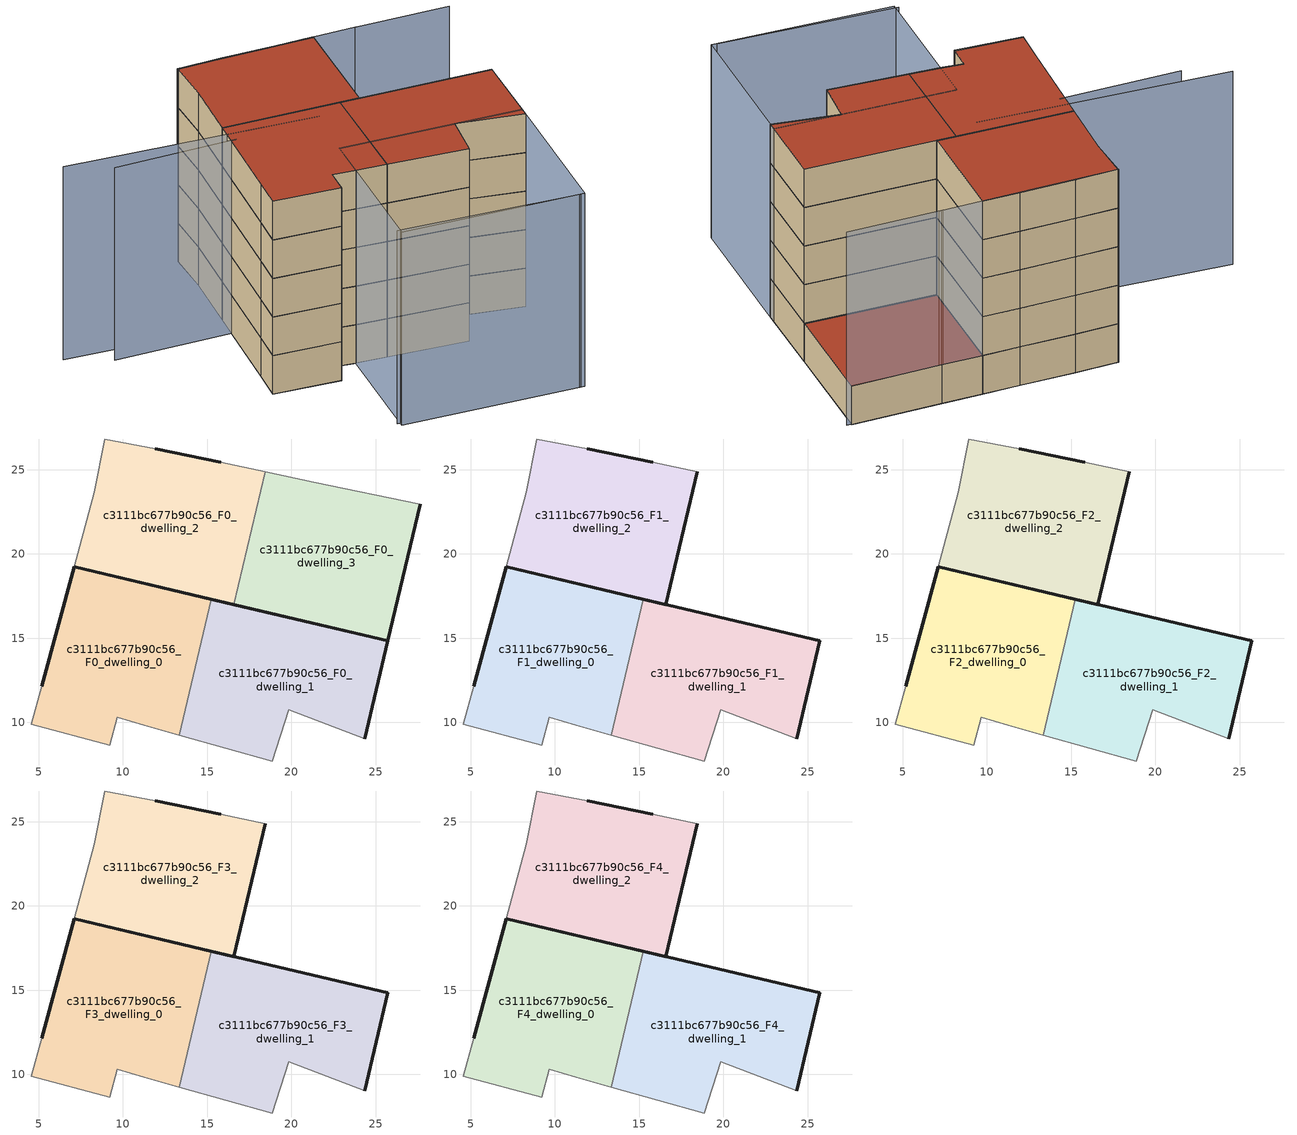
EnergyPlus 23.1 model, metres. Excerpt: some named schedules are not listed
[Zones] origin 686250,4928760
c3111bc677b90c56_F0_dwelling_0
 floor ground (EU_floor_Construction): 13.33,9.25 15.24,17.31 7.11,19.23 5.19,12.13 4.57,9.88 9.24,8.65 9.68,10.32 11.28,9.82 z0
 wall outside (EU_wall_Construction): 5.19,12.13 7.11,19.23 15.24,17.31 z0:3
 wall adiabatic (EU_wall_Construction): 13.33,9.25 11.28,9.82 9.68,10.32 9.24,8.65 4.57,9.88 5.19,12.13 z0:3
 wall to c3111bc677b90c56_F0_dwelling_1 (EU_wall_Construction): 15.24,17.31 13.33,9.25 z0:3
c3111bc677b90c56_F0_dwelling_1
 floor ground (EU_floor_Construction): 24.37,9.04 25.73,14.84 15.24,17.31 13.33,9.25 18.88,7.71 19.85,10.76 z0
 wall outside (EU_wall_Construction): 15.24,17.31 25.73,14.84 24.37,9.04 z0:3
 wall adiabatic (EU_wall_Construction): 24.37,9.04 19.85,10.76 18.88,7.71 13.33,9.25 z0:3
c3111bc677b90c56_F0_dwelling_2
 floor ground (EU_floor_Construction): 16.59,16.99 18.45,24.86 15.81,25.43 11.92,26.25 8.93,26.82 8.31,23.66 7.11,19.23 z0
 wall outside (EU_wall_Construction): 11.92,26.25 15.81,25.43 / 16.59,16.99 7.11,19.23 z0:3
 wall adiabatic (EU_wall_Construction): 15.81,25.43 18.45,24.86 / 7.11,19.23 8.31,23.66 8.93,26.82 11.92,26.25 z0:3
 wall to c3111bc677b90c56_F0_dwelling_3 (EU_wall_Construction): 18.45,24.86 16.59,16.99 z0:3
c3111bc677b90c56_F0_dwelling_3
 floor ground (EU_floor_Construction): 25.73,14.84 27.65,22.95 21.33,24.25 18.45,24.86 16.59,16.99 z0
 wall outside (EU_wall_Construction): 27.65,22.95 25.73,14.84 16.59,16.99 z0:3
 wall adiabatic (EU_wall_Construction): 18.45,24.86 21.33,24.25 27.65,22.95 z0:3
 roof outside (EU_roof_Construction): 27.65,22.95 25.73,14.84 16.59,16.99 18.45,24.86 21.33,24.25 z3
c3111bc677b90c56_F1_dwelling_0
 floor to c3111bc677b90c56_F0_dwelling_0 (EU_floor_Construction): 13.33,9.25 15.24,17.31 7.11,19.23 5.19,12.13 4.57,9.88 9.24,8.65 9.68,10.32 11.28,9.82 z3
 wall outside (EU_wall_Construction): 5.19,12.13 7.11,19.23 15.24,17.31 z3:6
 wall adiabatic (EU_wall_Construction): 13.33,9.25 11.28,9.82 9.68,10.32 9.24,8.65 4.57,9.88 5.19,12.13 z3:6
 wall to c3111bc677b90c56_F1_dwelling_1 (EU_wall_Construction): 15.24,17.31 13.33,9.25 z3:6
c3111bc677b90c56_F1_dwelling_1
 floor to c3111bc677b90c56_F0_dwelling_1 (EU_floor_Construction): 24.37,9.04 25.73,14.84 15.24,17.31 13.33,9.25 18.88,7.71 19.85,10.76 z3
 wall outside (EU_wall_Construction): 15.24,17.31 25.73,14.84 24.37,9.04 z3:6
 wall adiabatic (EU_wall_Construction): 24.37,9.04 19.85,10.76 18.88,7.71 13.33,9.25 z3:6
c3111bc677b90c56_F1_dwelling_2
 floor to c3111bc677b90c56_F0_dwelling_2 (EU_floor_Construction): 16.59,16.99 18.45,24.86 15.81,25.43 11.92,26.25 8.93,26.82 8.31,23.66 7.11,19.23 z3
 wall outside (EU_wall_Construction): 11.92,26.25 15.81,25.43 / 18.45,24.86 16.59,16.99 7.11,19.23 z3:6
 wall adiabatic (EU_wall_Construction): 15.81,25.43 18.45,24.86 / 7.11,19.23 8.31,23.66 8.93,26.82 11.92,26.25 z3:6
c3111bc677b90c56_F2_dwelling_0
 floor to c3111bc677b90c56_F1_dwelling_0 (EU_floor_Construction): 13.33,9.25 15.24,17.31 7.11,19.23 5.19,12.13 4.57,9.88 9.24,8.65 9.68,10.32 11.28,9.82 z6
 wall outside (EU_wall_Construction): 5.19,12.13 7.11,19.23 15.24,17.31 z6:9
 wall adiabatic (EU_wall_Construction): 13.33,9.25 11.28,9.82 9.68,10.32 9.24,8.65 4.57,9.88 5.19,12.13 z6:9
 wall to c3111bc677b90c56_F2_dwelling_1 (EU_wall_Construction): 15.24,17.31 13.33,9.25 z6:9
c3111bc677b90c56_F2_dwelling_1
 floor to c3111bc677b90c56_F1_dwelling_1 (EU_floor_Construction): 24.37,9.04 25.73,14.84 15.24,17.31 13.33,9.25 18.88,7.71 19.85,10.76 z6
 wall outside (EU_wall_Construction): 15.24,17.31 25.73,14.84 24.37,9.04 z6:9
 wall adiabatic (EU_wall_Construction): 24.37,9.04 19.85,10.76 18.88,7.71 13.33,9.25 z6:9
c3111bc677b90c56_F2_dwelling_2
 floor to c3111bc677b90c56_F1_dwelling_2 (EU_floor_Construction): 16.59,16.99 18.45,24.86 15.81,25.43 11.92,26.25 8.93,26.82 8.31,23.66 7.11,19.23 z6
 wall outside (EU_wall_Construction): 11.92,26.25 15.81,25.43 / 18.45,24.86 16.59,16.99 7.11,19.23 z6:9
 wall adiabatic (EU_wall_Construction): 15.81,25.43 18.45,24.86 / 7.11,19.23 8.31,23.66 8.93,26.82 11.92,26.25 z6:9
c3111bc677b90c56_F3_dwelling_0
 floor to c3111bc677b90c56_F2_dwelling_0 (EU_floor_Construction): 13.33,9.25 15.24,17.31 7.11,19.23 5.19,12.13 4.57,9.88 9.24,8.65 9.68,10.32 11.28,9.82 z9
 wall outside (EU_wall_Construction): 5.19,12.13 7.11,19.23 15.24,17.31 z9:12
 wall adiabatic (EU_wall_Construction): 13.33,9.25 11.28,9.82 9.68,10.32 9.24,8.65 4.57,9.88 5.19,12.13 z9:12
 wall to c3111bc677b90c56_F3_dwelling_1 (EU_wall_Construction): 15.24,17.31 13.33,9.25 z9:12
c3111bc677b90c56_F3_dwelling_1
 floor to c3111bc677b90c56_F2_dwelling_1 (EU_floor_Construction): 24.37,9.04 25.73,14.84 15.24,17.31 13.33,9.25 18.88,7.71 19.85,10.76 z9
 wall outside (EU_wall_Construction): 15.24,17.31 25.73,14.84 24.37,9.04 z9:12
 wall adiabatic (EU_wall_Construction): 24.37,9.04 19.85,10.76 18.88,7.71 13.33,9.25 z9:12
c3111bc677b90c56_F3_dwelling_2
 floor to c3111bc677b90c56_F2_dwelling_2 (EU_floor_Construction): 16.59,16.99 18.45,24.86 15.81,25.43 11.92,26.25 8.93,26.82 8.31,23.66 7.11,19.23 z9
 wall outside (EU_wall_Construction): 11.92,26.25 15.81,25.43 / 18.45,24.86 16.59,16.99 7.11,19.23 z9:12
 wall adiabatic (EU_wall_Construction): 15.81,25.43 18.45,24.86 / 7.11,19.23 8.31,23.66 8.93,26.82 11.92,26.25 z9:12
c3111bc677b90c56_F4_dwelling_0
 floor to c3111bc677b90c56_F3_dwelling_0 (EU_floor_Construction): 13.33,9.25 15.24,17.31 7.11,19.23 5.19,12.13 4.57,9.88 9.24,8.65 9.68,10.32 11.28,9.82 z12
 wall outside (EU_wall_Construction): 5.19,12.13 7.11,19.23 15.24,17.31 z12:15
 wall adiabatic (EU_wall_Construction): 13.33,9.25 11.28,9.82 9.68,10.32 9.24,8.65 4.57,9.88 5.19,12.13 z12:15
 wall to c3111bc677b90c56_F4_dwelling_1 (EU_wall_Construction): 15.24,17.31 13.33,9.25 z12:15
 roof outside (EU_roof_Construction): 15.24,17.31 13.33,9.25 11.28,9.82 9.68,10.32 9.24,8.65 4.57,9.88 5.19,12.13 7.11,19.23 z15
c3111bc677b90c56_F4_dwelling_1
 floor to c3111bc677b90c56_F3_dwelling_1 (EU_floor_Construction): 24.37,9.04 25.73,14.84 15.24,17.31 13.33,9.25 18.88,7.71 19.85,10.76 z12
 wall outside (EU_wall_Construction): 15.24,17.31 25.73,14.84 24.37,9.04 z12:15
 wall adiabatic (EU_wall_Construction): 24.37,9.04 19.85,10.76 18.88,7.71 13.33,9.25 z12:15
 roof outside (EU_roof_Construction): 25.73,14.84 24.37,9.04 19.85,10.76 18.88,7.71 13.33,9.25 15.24,17.31 z15
c3111bc677b90c56_F4_dwelling_2
 floor to c3111bc677b90c56_F3_dwelling_2 (EU_floor_Construction): 16.59,16.99 18.45,24.86 15.81,25.43 11.92,26.25 8.93,26.82 8.31,23.66 7.11,19.23 z12
 wall outside (EU_wall_Construction): 11.92,26.25 15.81,25.43 / 18.45,24.86 16.59,16.99 7.11,19.23 z12:15
 wall adiabatic (EU_wall_Construction): 15.81,25.43 18.45,24.86 / 7.11,19.23 8.31,23.66 8.93,26.82 11.92,26.25 z12:15
 roof outside (EU_roof_Construction): 18.45,24.86 16.59,16.99 7.11,19.23 8.31,23.66 8.93,26.82 11.92,26.25 15.81,25.43 z15
shading: 9.14,2.19 21.62,-1.09 / -4.21,21.33 13.15,16.68 / 27.93,22.81 21.24,24.26 / 7.02,17.51 -1.5,19.29 / 21.48,24.21 15.24,25.49 / 15.25,25.48 8.89,26.83 / 21.9,-1.15 9.29,1.9 / 9.29,1.9 11.91,12.68 / 11.91,12.68 24.51,9.63 / 24.51,9.63 21.9,-1.15 z0:15
[Building]
EU S2 Campaign: North Axis=0; Terrain=City; Solar Distribution=FullExterior
[Site:Location]
Bologna: Latitude=44.5; Longitude=11.25; Time Zone=1; Elevation=37
[SizingPeriod:WeatherFileDays]
AnnualSizingPeriod: Begin Month=1; Begin Day of Month=1; End Month=12; End Day of Month=31; Day of Week for Start Day=Monday; Use Weather File Daylight Saving Period=No; Use Weather File Rain and Snow Indicators=No
[MATERIAL]
EU_InternalMass_Material: Roughness=MediumRough; Thickness=0.1; Conductivity=1; Density=1800; Specific Heat=900; Thermal Absorptance=0.9; Solar Absorptance=0.7; Visible Absorptance=0.7
[MATERIAL:NOMASS] Roughness=MediumRough; Thermal Absorptance=0.9; Solar Absorptance=0.7; Visible Absorptance=0.7
Name | Thermal Resistance
EU_wall_NoMass | 0.905828
EU_roof_NoMass | 0.37593
EU_floor_NoMass | 0.67114
[CONSTRUCTION]
EU_wall_Construction: EU_wall_NoMass
EU_roof_Construction: EU_roof_NoMass
EU_floor_Construction: EU_floor_NoMass
EU_InternalMass_Construction: EU_InternalMass_Material
[ZONE] Type=1; Multiplier=1; Ceiling Height=autocalculate; Floor Area=autocalculate; Part of Total Floor Area=Yes
Name | Volume
c3111bc677b90c56_F0_dwelling_0 | 231.066
c3111bc677b90c56_F1_dwelling_0; c3111bc677b90c56_F2_dwelling_0; c3111bc677b90c56_F3_dwelling_0; c3111bc677b90c56_F4_dwelling_0 | 231.065
c3111bc677b90c56_F0_dwelling_1; c3111bc677b90c56_F1_dwelling_1; c3111bc677b90c56_F2_dwelling_1; c3111bc677b90c56_F3_dwelling_1; c3111bc677b90c56_F4_dwelling_1 | 231.062
c3111bc677b90c56_F0_dwelling_2 | 231.067
c3111bc677b90c56_F1_dwelling_2; c3111bc677b90c56_F2_dwelling_2; c3111bc677b90c56_F3_dwelling_2; c3111bc677b90c56_F4_dwelling_2 | 231.068
c3111bc677b90c56_F0_dwelling_3 | 231.06
[INTERNALMASS] Construction=EU_InternalMass_Construction
Name | Zone or ZoneList | Surface Area
c3111bc677b90c56_F0_dwelling_0_EU_InternalMass | c3111bc677b90c56_F0_dwelling_0 | 77.0214
c3111bc677b90c56_F0_dwelling_1_EU_InternalMass | c3111bc677b90c56_F0_dwelling_1 | 77.0218
c3111bc677b90c56_F0_dwelling_2_EU_InternalMass | c3111bc677b90c56_F0_dwelling_2 | 77.022
c3111bc677b90c56_F0_dwelling_3_EU_InternalMass | c3111bc677b90c56_F0_dwelling_3 | 77.02
c3111bc677b90c56_F1_dwelling_0_EU_InternalMass | c3111bc677b90c56_F1_dwelling_0 | 102.69
c3111bc677b90c56_F1_dwelling_1_EU_InternalMass | c3111bc677b90c56_F1_dwelling_1 | 102.693
c3111bc677b90c56_F1_dwelling_2_EU_InternalMass | c3111bc677b90c56_F1_dwelling_2 | 102.695
c3111bc677b90c56_F2_dwelling_0_EU_InternalMass | c3111bc677b90c56_F2_dwelling_0 | 102.69
c3111bc677b90c56_F2_dwelling_1_EU_InternalMass | c3111bc677b90c56_F2_dwelling_1 | 102.693
c3111bc677b90c56_F2_dwelling_2_EU_InternalMass | c3111bc677b90c56_F2_dwelling_2 | 102.695
c3111bc677b90c56_F3_dwelling_0_EU_InternalMass | c3111bc677b90c56_F3_dwelling_0 | 102.69
c3111bc677b90c56_F3_dwelling_1_EU_InternalMass | c3111bc677b90c56_F3_dwelling_1 | 102.693
c3111bc677b90c56_F3_dwelling_2_EU_InternalMass | c3111bc677b90c56_F3_dwelling_2 | 102.695
c3111bc677b90c56_F4_dwelling_0_EU_InternalMass | c3111bc677b90c56_F4_dwelling_0 | 102.69
c3111bc677b90c56_F4_dwelling_1_EU_InternalMass | c3111bc677b90c56_F4_dwelling_1 | 102.693
c3111bc677b90c56_F4_dwelling_2_EU_InternalMass | c3111bc677b90c56_F4_dwelling_2 | 102.695
[OTHEREQUIPMENT] Fuel Type=Electricity; Design Level Calculation Method=Watts/Area; Power per Zone Floor Area=1; Fraction Latent=0; Fraction Radiant=0; Fraction Lost=0; Carbon Dioxide Generation Rate=0; EndUse Subcategory=EU_Step8_InternalGains
Name | Zone or ZoneList or Space or SpaceList | Schedule
EU_Step8_InternalGain_c3111bc677b90c56_F0_dwelling_0_f000 | c3111bc677b90c56_F0_dwelling_0 | EU_Step8_GainSchedule_c3111bc677b90c56_F0_dwelling_0_f000
EU_Step8_InternalGain_c3111bc677b90c56_F0_dwelling_1_f000 | c3111bc677b90c56_F0_dwelling_1 | EU_Step8_GainSchedule_c3111bc677b90c56_F0_dwelling_1_f000
EU_Step8_InternalGain_c3111bc677b90c56_F0_dwelling_2_f000 | c3111bc677b90c56_F0_dwelling_2 | EU_Step8_GainSchedule_c3111bc677b90c56_F0_dwelling_2_f000
EU_Step8_InternalGain_c3111bc677b90c56_F0_dwelling_3_f000 | c3111bc677b90c56_F0_dwelling_3 | EU_Step8_GainSchedule_c3111bc677b90c56_F0_dwelling_3_f000
EU_Step8_InternalGain_c3111bc677b90c56_F1_dwelling_0_f000 | c3111bc677b90c56_F1_dwelling_0 | EU_Step8_GainSchedule_c3111bc677b90c56_F1_dwelling_0_f000
EU_Step8_InternalGain_c3111bc677b90c56_F1_dwelling_1_f000 | c3111bc677b90c56_F1_dwelling_1 | EU_Step8_GainSchedule_c3111bc677b90c56_F1_dwelling_1_f000
EU_Step8_InternalGain_c3111bc677b90c56_F1_dwelling_2_f000 | c3111bc677b90c56_F1_dwelling_2 | EU_Step8_GainSchedule_c3111bc677b90c56_F1_dwelling_2_f000
EU_Step8_InternalGain_c3111bc677b90c56_F2_dwelling_0_f000 | c3111bc677b90c56_F2_dwelling_0 | EU_Step8_GainSchedule_c3111bc677b90c56_F2_dwelling_0_f000
EU_Step8_InternalGain_c3111bc677b90c56_F2_dwelling_1_f000 | c3111bc677b90c56_F2_dwelling_1 | EU_Step8_GainSchedule_c3111bc677b90c56_F2_dwelling_1_f000
EU_Step8_InternalGain_c3111bc677b90c56_F2_dwelling_2_f000 | c3111bc677b90c56_F2_dwelling_2 | EU_Step8_GainSchedule_c3111bc677b90c56_F2_dwelling_2_f000
EU_Step8_InternalGain_c3111bc677b90c56_F3_dwelling_0_f000 | c3111bc677b90c56_F3_dwelling_0 | EU_Step8_GainSchedule_c3111bc677b90c56_F3_dwelling_0_f000
EU_Step8_InternalGain_c3111bc677b90c56_F3_dwelling_1_f000 | c3111bc677b90c56_F3_dwelling_1 | EU_Step8_GainSchedule_c3111bc677b90c56_F3_dwelling_1_f000
EU_Step8_InternalGain_c3111bc677b90c56_F3_dwelling_2_f000 | c3111bc677b90c56_F3_dwelling_2 | EU_Step8_GainSchedule_c3111bc677b90c56_F3_dwelling_2_f000
EU_Step8_InternalGain_c3111bc677b90c56_F4_dwelling_0_f000 | c3111bc677b90c56_F4_dwelling_0 | EU_Step8_GainSchedule_c3111bc677b90c56_F4_dwelling_0_f000
EU_Step8_InternalGain_c3111bc677b90c56_F4_dwelling_1_f000 | c3111bc677b90c56_F4_dwelling_1 | EU_Step8_GainSchedule_c3111bc677b90c56_F4_dwelling_1_f000
EU_Step8_InternalGain_c3111bc677b90c56_F4_dwelling_2_f000 | c3111bc677b90c56_F4_dwelling_2 | EU_Step8_GainSchedule_c3111bc677b90c56_F4_dwelling_2_f000
[ZONEVENTILATION:DESIGNFLOWRATE] Schedule=EU_AlwaysOn; Design Flow Rate Calculation Method=AirChanges/Hour; Air Changes per Hour=0.73129; Ventilation Type=Natural; Fan Pressure Rise=0; Fan Total Efficiency=1; Constant Term Coefficient=1; Temperature Term Coefficient=0; Velocity Term Coefficient=0; Velocity Squared Term Coefficient=0; Minimum Indoor Temperature=-100; Maximum Indoor Temperature=100; Delta Temperature=-100; Minimum Outdoor Temperature=-100; Maximum Outdoor Temperature=100; Maximum Wind Speed=40
Name | Zone or ZoneList or Space or SpaceList
EU_ConstantAir_c3111bc677b90c56_F0_dwelling_0 | c3111bc677b90c56_F0_dwelling_0
EU_ConstantAir_c3111bc677b90c56_F0_dwelling_1 | c3111bc677b90c56_F0_dwelling_1
EU_ConstantAir_c3111bc677b90c56_F0_dwelling_2 | c3111bc677b90c56_F0_dwelling_2
EU_ConstantAir_c3111bc677b90c56_F0_dwelling_3 | c3111bc677b90c56_F0_dwelling_3
EU_ConstantAir_c3111bc677b90c56_F1_dwelling_0 | c3111bc677b90c56_F1_dwelling_0
EU_ConstantAir_c3111bc677b90c56_F1_dwelling_1 | c3111bc677b90c56_F1_dwelling_1
EU_ConstantAir_c3111bc677b90c56_F1_dwelling_2 | c3111bc677b90c56_F1_dwelling_2
EU_ConstantAir_c3111bc677b90c56_F2_dwelling_0 | c3111bc677b90c56_F2_dwelling_0
EU_ConstantAir_c3111bc677b90c56_F2_dwelling_1 | c3111bc677b90c56_F2_dwelling_1
EU_ConstantAir_c3111bc677b90c56_F2_dwelling_2 | c3111bc677b90c56_F2_dwelling_2
EU_ConstantAir_c3111bc677b90c56_F3_dwelling_0 | c3111bc677b90c56_F3_dwelling_0
EU_ConstantAir_c3111bc677b90c56_F3_dwelling_1 | c3111bc677b90c56_F3_dwelling_1
EU_ConstantAir_c3111bc677b90c56_F3_dwelling_2 | c3111bc677b90c56_F3_dwelling_2
EU_ConstantAir_c3111bc677b90c56_F4_dwelling_0 | c3111bc677b90c56_F4_dwelling_0
EU_ConstantAir_c3111bc677b90c56_F4_dwelling_1 | c3111bc677b90c56_F4_dwelling_1
EU_ConstantAir_c3111bc677b90c56_F4_dwelling_2 | c3111bc677b90c56_F4_dwelling_2
[HVACTEMPLATE:THERMOSTAT] Constant Heating Setpoint=20; Constant Cooling Setpoint=50
EU_HeatOnly_c3111bc677b90c56_F0_dwelling_0; EU_HeatOnly_c3111bc677b90c56_F0_dwelling_1; EU_HeatOnly_c3111bc677b90c56_F0_dwelling_2; EU_HeatOnly_c3111bc677b90c56_F0_dwelling_3; EU_HeatOnly_c3111bc677b90c56_F1_dwelling_0; EU_HeatOnly_c3111bc677b90c56_F1_dwelling_1; EU_HeatOnly_c3111bc677b90c56_F1_dwelling_2; EU_HeatOnly_c3111bc677b90c56_F2_dwelling_0; EU_HeatOnly_c3111bc677b90c56_F2_dwelling_1; EU_HeatOnly_c3111bc677b90c56_F2_dwelling_2; EU_HeatOnly_c3111bc677b90c56_F3_dwelling_0; EU_HeatOnly_c3111bc677b90c56_F3_dwelling_1; EU_HeatOnly_c3111bc677b90c56_F3_dwelling_2; EU_HeatOnly_c3111bc677b90c56_F4_dwelling_0; EU_HeatOnly_c3111bc677b90c56_F4_dwelling_1; EU_HeatOnly_c3111bc677b90c56_F4_dwelling_2
[HVACTEMPLATE:ZONE:IDEALLOADSAIRSYSTEM] System Availability Schedule=EU_AlwaysOn; Maximum Heating Supply Air Temperature=50; Minimum Cooling Supply Air Temperature=13; Maximum Heating Supply Air Humidity Ratio=0.0156; Minimum Cooling Supply Air Humidity Ratio=0.0077; Heating Limit=NoLimit; Cooling Limit=NoLimit; Heating Availability Schedule=EU_AlwaysOn; Cooling Availability Schedule=EU_CoolingOff; Dehumidification Control Type=ConstantSensibleHeatRatio; Cooling Sensible Heat Ratio=0.7; Dehumidification Setpoint=60; Humidification Control Type=None; Humidification Setpoint=30; Outdoor Air Method=None; Outdoor Air Flow Rate per Person=0.00944; Outdoor Air Flow Rate per Zone Floor Area=0; Outdoor Air Flow Rate per Zone=0; Demand Controlled Ventilation Type=None; Outdoor Air Economizer Type=NoEconomizer; Heat Recovery Type=None; Sensible Heat Recovery Effectiveness=0.7; Latent Heat Recovery Effectiveness=0.65
Name | Template Thermostat
c3111bc677b90c56_F0_dwelling_0 | EU_HeatOnly_c3111bc677b90c56_F0_dwelling_0
c3111bc677b90c56_F0_dwelling_1 | EU_HeatOnly_c3111bc677b90c56_F0_dwelling_1
c3111bc677b90c56_F0_dwelling_2 | EU_HeatOnly_c3111bc677b90c56_F0_dwelling_2
c3111bc677b90c56_F0_dwelling_3 | EU_HeatOnly_c3111bc677b90c56_F0_dwelling_3
c3111bc677b90c56_F1_dwelling_0 | EU_HeatOnly_c3111bc677b90c56_F1_dwelling_0
c3111bc677b90c56_F1_dwelling_1 | EU_HeatOnly_c3111bc677b90c56_F1_dwelling_1
c3111bc677b90c56_F1_dwelling_2 | EU_HeatOnly_c3111bc677b90c56_F1_dwelling_2
c3111bc677b90c56_F2_dwelling_0 | EU_HeatOnly_c3111bc677b90c56_F2_dwelling_0
c3111bc677b90c56_F2_dwelling_1 | EU_HeatOnly_c3111bc677b90c56_F2_dwelling_1
c3111bc677b90c56_F2_dwelling_2 | EU_HeatOnly_c3111bc677b90c56_F2_dwelling_2
c3111bc677b90c56_F3_dwelling_0 | EU_HeatOnly_c3111bc677b90c56_F3_dwelling_0
c3111bc677b90c56_F3_dwelling_1 | EU_HeatOnly_c3111bc677b90c56_F3_dwelling_1
c3111bc677b90c56_F3_dwelling_2 | EU_HeatOnly_c3111bc677b90c56_F3_dwelling_2
